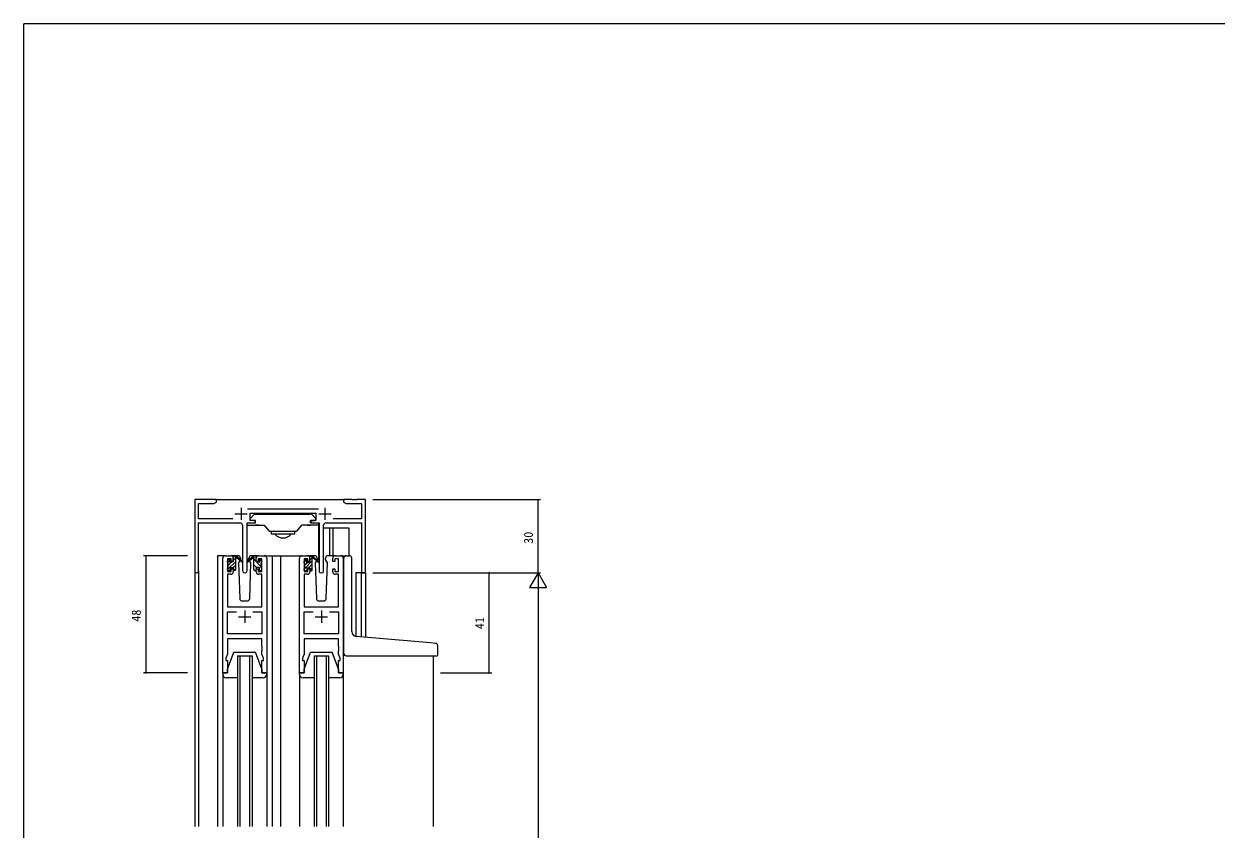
# Model space of a CAD drawing. Units: millimetres, scale not verified. Extents: x -594 to 539, y -420 to 386.
# Drawn here: x -590 to -101.4, y 52 to 382 of the extents above; entities that cross this region are included whole.
import ezdxf
from ezdxf.enums import TextEntityAlignment as Align

# ---------------------------------------------------------------- set-up
doc = ezdxf.new("R2010")
doc.units = ezdxf.units.MM
doc.header["$LTSCALE"] = 2
for name, color, linetype, lineweight in [('0-1_YKK_ZWAK', 7, 'Continuous', 9), ('0-3_YKK_11', 7, 'Continuous', 9), ('0-4_YKK_12', 2, 'Continuous', 9), ('0-5_YKK_13', 4, 'Continuous', 9), ('0-6_YKK_D', 6, 'Continuous', 9)]:
    doc.layers.add(name, color=color, linetype=linetype, lineweight=lineweight)
doc.styles.add('ＭＳ ゴシック', font='')
doc.styles.get('ＭＳ ゴシック').set_extended_font_data('MS Gothic')

msp = doc.modelspace()

# ---------------------------------------------------------------- linework, layer by layer
at = {"layer": '0-1_YKK_ZWAK'}
for p in [(-590, -367.965), (510, 382.035)]:
    msp.add_line(p, (-590, 382.035), dxfattribs=at)
at = {"layer": '0-3_YKK_11'}
for p, q in [((-511, 187.035), (-520, 187.035)), ((-520, 187.035), (-520, 157.85)), ((-459, 187.035), (-459, 186.035)), ((-455.458, 187.035), (-459, 187.035)), ((-459, 186.035), (-457.909, 185.405)), ((-450, 157.035), (-450, 187.035)), ((-518.37, 179.165), (-518.37, 185.405)), ((-518.37, 185.405), (-512.091, 185.405)), ((-503.5, 181.235), (-498.5, 181.235)), ((-501, 183.735), (-501, 178.735)), ((-469.298, 183.165), (-498.308, 183.165)), ((-497.2, 181.535), (-470.4, 181.535)), ((-469.1, 181.235), (-464.1, 181.235)), ((-466.6, 183.735), (-466.6, 178.735)), ((-504.35, 179.165), (-518.37, 179.165)), ((-518.37, 177.535), (-501.45, 177.535)), ((-518.37, 157.85), (-518.37, 177.535)), ((-500.45, 176.535), (-500.45, 157.985)), ((-498.55, 157.985), (-498.55, 177.535)), ((-472.4, 177.535), (-469.05, 177.535)), ((-469.05, 177.535), (-469.05, 157.985)), ((-467.15, 157.985), (-467.15, 176.535)), ((-466.15, 177.535), (-451.63, 177.535)), ((-451.63, 179.165), (-463.25, 179.165)), ((-451.63, 177.535), (-451.63, 157.035)), ((-508.5, 116.035), (-508.5, 163.035)), ((-507.5, 164.035), (-505.2, 164.035)), ((-493.8, 164.035), (-491.5, 164.035)), ((-490.5, 163.035), (-490.5, 116.035)), ((-477.1, 116.035), (-477.1, 163.035)), ((-476.1, 164.035), (-473.8, 164.035)), ((-462.4, 164.035), (-460.1, 164.035)), ((-459.1, 163.035), (-459.1, 116.035)), ((-505.2, 156.435), (-506.57, 156.435)), ((-506.57, 156.435), (-506.57, 143.035)), ((-492.43, 156.435), (-493.8, 156.435)), ((-492.43, 143.035), (-492.43, 156.435)), ((-473.8, 156.435), (-475.17, 156.435)), ((-475.17, 156.435), (-475.17, 143.035)), ((-461.03, 156.435), (-462.4, 156.435)), ((-461.03, 143.035), (-461.03, 156.435)), ((-451.63, 157.035), (-450, 157.035)), ((-506.57, 143.035), (-492.43, 143.035)), ((-475.17, 143.035), (-461.03, 143.035)), ((-506.57, 141.105), (-502.85, 141.105)), ((-506.57, 131.965), (-506.57, 141.105)), ((-502, 139.035), (-497, 139.035)), ((-499.5, 141.535), (-499.5, 136.535)), ((-496.15, 141.105), (-492.43, 141.105)), ((-496.15, 141.105), (-492.43, 141.105)), ((-492.43, 141.105), (-492.43, 131.965)), ((-475.17, 141.105), (-471.45, 141.105)), ((-475.17, 131.965), (-475.17, 141.105)), ((-470.6, 139.035), (-465.6, 139.035)), ((-468.1, 141.535), (-468.1, 136.535)), ((-464.75, 141.105), (-461.03, 141.105)), ((-464.75, 141.105), (-461.03, 141.105)), ((-461.03, 141.105), (-461.03, 131.965)), ((-492.43, 131.965), (-506.57, 131.965)), ((-461.03, 131.965), (-475.17, 131.965)), ((-492.43, 130.035), (-506.57, 130.035)), ((-506.57, 130.035), (-506.57, 123.766)), ((-475.17, 130.035), (-475.17, 123.766)), ((-461.03, 130.035), (-475.17, 130.035)), ((-492.43, 123.766), (-492.43, 125.077)), ((-491.8, 122.035), (-492.43, 123.766)), ((-461.03, 123.766), (-461.03, 125.077)), ((-492.5, 116.035), (-492.5, 121.035)), ((-492.5, 121.035), (-491.8, 121.035)), ((-491.8, 121.035), (-491.8, 122.035)), ((-490.5, 116.035), (-492.5, 116.035))]:
    msp.add_line(p, q, dxfattribs=at)
for points in [[(-512.091, 185.405), (-511, 186.035), (-511, 187.035)], [(-450, 187.035), (-453.542, 187.035), (-453.725, 186.915), (-454.275, 186.915), (-454.458, 187.035), (-454.542, 187.035), (-454.725, 186.915), (-455.275, 186.915), (-455.458, 187.035)], [(-498.55, 177.535), (-495.2, 177.535), (-495.2, 178.535), (-497.2, 178.535), (-497.2, 181.535)], [(-470.4, 181.535), (-470.4, 178.535), (-472.4, 178.535), (-472.4, 177.535)], [(-457.909, 185.405), (-451.63, 185.405), (-451.63, 179.165)], [(-504.2, 163.035), (-504.2, 161.735), (-505, 161.735), (-505, 162.835), (-506.5, 162.835), (-506.5, 157.635), (-505, 157.635), (-505, 158.735), (-504.2, 158.735), (-504.2, 157.435)], [(-494.8, 157.435), (-494.8, 158.735), (-494, 158.735), (-494, 157.635), (-492.5, 157.635), (-492.5, 162.835), (-494, 162.835), (-494, 161.735), (-494.8, 161.735), (-494.8, 163.035)], [(-472.8, 163.035), (-472.8, 161.735), (-473.6, 161.735), (-473.6, 162.835), (-475.1, 162.835), (-475.1, 157.635), (-473.6, 157.635), (-473.6, 158.735), (-472.8, 158.735), (-472.8, 157.435)], [(-463.4, 157.435), (-463.4, 158.735), (-462.6, 158.735), (-462.6, 157.635), (-461.1, 157.635), (-461.1, 162.835), (-462.6, 162.835), (-462.6, 161.735), (-463.4, 161.735), (-463.4, 163.035)], [(-492.43, 125.077), (-492.31, 125.26), (-492.31, 125.81), (-492.43, 125.993), (-492.43, 126.077), (-492.31, 126.26), (-492.31, 126.81), (-492.43, 126.993), (-492.43, 130.035)], [(-461.03, 125.077), (-460.91, 125.26), (-460.91, 125.81), (-461.03, 125.993), (-461.03, 126.077), (-460.91, 126.26), (-460.91, 126.81), (-461.03, 126.993), (-461.03, 130.035)], [(-506.57, 123.766), (-507.2, 122.035), (-507.2, 121.035), (-506.5, 121.035), (-506.5, 116.035), (-508.5, 116.035)], [(-475.17, 123.766), (-475.8, 122.035), (-475.8, 121.035), (-475.1, 121.035), (-475.1, 116.035), (-477.1, 116.035)], [(-459.1, 116.035), (-461.1, 116.035), (-461.1, 121.035), (-460.4, 121.035), (-460.4, 122.035), (-461.03, 123.766)]]:
    msp.add_lwpolyline(points, dxfattribs=at)
for centre, radius, start, end in [((-501.45, 176.535), 1, 0, 89.99998), ((-466.15, 176.535), 1, 90, 179.99998), ((-507.5, 163.035), 1, 90, 179.99998), ((-505.2, 163.035), 1, 0, 89.99998), ((-493.8, 163.035), 1, 90, 179.99998), ((-491.5, 163.035), 1, 0, 89.99998), ((-476.1, 163.035), 1, 90, 179.99998), ((-473.8, 163.035), 1, 0, 89.99998), ((-462.4, 163.035), 1, 90, 179.99998), ((-460.1, 163.035), 1, 0, 89.99998), ((-519.185, 157.85), 0.815, 179.99998, 0), ((-505.2, 157.435), 1, 270, 359.99998), ((-499.5, 157.985), 0.95, 179.99998, 0), ((-493.8, 157.435), 1, 180, 269.99998), ((-473.8, 157.435), 1, 270, 359.99998), ((-468.1, 157.985), 0.95, 179.99998, 0), ((-462.4, 157.435), 1, 180, 269.99998)]:
    msp.add_arc(centre, radius, start, end, dxfattribs=at)
at = {"layer": '0-4_YKK_12'}
for p, q in [((-511.5, 187.035), (-458.5, 187.035)), ((-507.5, 164.035), (-510.7, 164.035)), ((-510.7, 164.035), (-510.7, 53.033)), ((-492.65, 164.035), (-484.8, 164.035)), ((-488.3, 164.035), (-488.3, 53.033)), ((-484.8, 164.035), (-476.1, 164.035)), ((-484.8, 164.035), (-484.8, 53.033)), ((-460.1, 164.035), (-457.9, 164.035)), ((-520, 157.85), (-520, 53.033)), ((-518.37, 157.85), (-518.37, 53.033)), ((-450, 157.035), (-453.9, 157.035)), ((-453.9, 157.035), (-453.9, 130.972)), ((-451.619, 130.766), (-451.63, 157.035)), ((-450, 157.035), (-450, 130.625)), ((-502.5, 123.031), (-496.5, 123.031)), ((-502.5, 123.031), (-502.5, 53.033)), ((-501.5, 123.031), (-501.5, 53.033)), ((-497.5, 123.031), (-497.5, 53.033)), ((-496.5, 123.031), (-496.5, 53.033)), ((-471.1, 123.031), (-465.1, 123.031)), ((-471.1, 123.031), (-471.1, 53.033)), ((-470.1, 123.031), (-470.1, 53.033)), ((-466.1, 123.031), (-466.1, 53.033)), ((-465.1, 123.031), (-465.1, 53.033)), ((-422.3, 123.02), (-422.3, 53.033)), ((-508.5, 115.535), (-508.5, 53.033)), ((-490.5, 115.535), (-490.5, 53.033)), ((-477.1, 115.535), (-477.1, 53.033)), ((-459.1, 115.535), (-459.1, 53.033))]:
    msp.add_line(p, q, dxfattribs=at)
at = {"layer": '0-5_YKK_13'}
for p, q in [((-497.2, 179.335), (-495.588, 180.947)), ((-495.376, 181.035), (-494.2, 181.035)), ((-494.2, 181.035), (-472.8, 181.035)), ((-472.224, 181.035), (-473.4, 181.035)), ((-470.4, 179.335), (-472.012, 180.947)), ((-498.5, 162.535), (-498.5, 177.401)), ((-498.5, 176.535), (-494.8, 176.535)), ((-497.2, 179.335), (-497.198, 179.335)), ((-497.2, 179.335), (-497.2, 179.335)), ((-497.2, 178.835), (-497.2, 179.335)), ((-496.9, 178.535), (-497.2, 178.835)), ((-497.2, 178.835), (-497.2, 178.835)), ((-497.2, 178.835), (-497.198, 178.835)), ((-494.8, 176.535), (-495.1, 176.535)), ((-494.5, 176.535), (-494.8, 176.535)), ((-494.8, 176.535), (-491.5, 176.535)), ((-493.7, 176.535), (-494.5, 176.535)), ((-493.7, 176.535), (-491.5, 176.535)), ((-491.5, 176.535), (-489.552, 174.214)), ((-478.048, 174.214), (-476.1, 176.535)), ((-472.8, 176.535), (-476.1, 176.535)), ((-473.9, 176.535), (-476.1, 176.535)), ((-473.9, 176.535), (-473.1, 176.535)), ((-473.1, 176.535), (-472.8, 176.535)), ((-472.8, 176.535), (-472.5, 176.535)), ((-469.1, 176.535), (-472.8, 176.535)), ((-472.5, 178.535), (-470.702, 178.535)), ((-470.702, 178.535), (-470.7, 178.535)), ((-470.7, 178.535), (-470.4, 178.835)), ((-470.4, 179.335), (-470.402, 179.335)), ((-470.4, 178.835), (-470.402, 178.835)), ((-470.4, 179.335), (-470.4, 179.335)), ((-470.4, 178.835), (-470.4, 179.335)), ((-470.4, 178.835), (-470.4, 178.835)), ((-469.1, 162.535), (-469.1, 177.401)), ((-478.431, 174.035), (-489.169, 174.035)), ((-488.5, 174.035), (-488.5, 173.826)), ((-488.5, 172.835), (-488.5, 173.826)), ((-479.1, 172.835), (-488.5, 172.835)), ((-479.1, 174.035), (-479.1, 173.826)), ((-479.1, 173.826), (-479.1, 172.835)), ((-467.15, 175.535), (-456.9, 175.535)), ((-464.7, 175.535), (-464.7, 164.035)), ((-463.4, 175.535), (-463.4, 164.035)), ((-456.9, 175.535), (-456.9, 164.035)), ((-506.499, 161.335), (-506.499, 161.935)), ((-506.499, 158.357), (-503.199, 161.657)), ((-506.464, 161.221), (-505.399, 162.285)), ((-506.412, 162.147), (-505.912, 162.647)), ((-506.299, 159.971), (-504.635, 161.635)), ((-505.399, 162.435), (-505.399, 162.096)), ((-502.213, 164.035), (-505.2, 164.035)), ((-504.938, 161.635), (-504.199, 161.635)), ((-504.199, 163.485), (-503.65, 164.035)), ((-504.199, 161.635), (-504.199, 163.735)), ((-504.199, 162.071), (-503.222, 163.049)), ((-503.899, 164.035), (-503.109, 164.035)), ((-503.199, 163.535), (-503.199, 164.035)), ((-503.199, 158.335), (-503.199, 162.935)), ((-502.916, 163.965), (-500.733, 161.917)), ((-500.766, 161.572), (-502.906, 163.269)), ((-501.442, 162.108), (-502.042, 161.068)), ((-501.195, 162.535), (-501.264, 162.415)), ((-501.214, 163.07), (-501.195, 162.535)), ((-497.805, 162.535), (-498.5, 162.535)), ((-496.084, 163.965), (-498.267, 161.917)), ((-498.234, 161.572), (-496.094, 163.269)), ((-497.805, 162.535), (-497.786, 163.07)), ((-496.958, 161.068), (-497.805, 162.535)), ((-493.8, 164.035), (-496.787, 164.035)), ((-495.101, 164.035), (-495.891, 164.035)), ((-495.801, 163.535), (-495.801, 164.035)), ((-495.801, 158.335), (-495.801, 162.935)), ((-492.701, 159.484), (-495.801, 162.584)), ((-494.825, 163.853), (-494.983, 164.011)), ((-493.601, 162.435), (-493.601, 162.096)), ((-492.501, 161.529), (-493.559, 162.587)), ((-492.588, 162.147), (-493.088, 162.647)), ((-492.501, 161.335), (-492.501, 161.935)), ((-475.099, 161.473), (-474.107, 162.465)), ((-475.099, 161.135), (-475.099, 161.735)), ((-475.012, 161.947), (-474.512, 162.447)), ((-474.899, 158.844), (-471.799, 161.944)), ((-473.999, 162.235), (-473.999, 161.896)), ((-470.813, 164.035), (-473.8, 164.035)), ((-473.538, 161.435), (-472.799, 161.435)), ((-472.799, 161.435), (-472.799, 163.535)), ((-472.799, 162.359), (-471.998, 163.16)), ((-472.499, 163.835), (-471.709, 163.835)), ((-471.824, 163.334), (-471.799, 163.359)), ((-471.799, 163.335), (-471.799, 163.835)), ((-471.799, 158.135), (-471.799, 162.735)), ((-471.516, 163.765), (-469.333, 161.717)), ((-469.366, 161.372), (-471.506, 163.069)), ((-470.121, 161.971), (-470.642, 161.068)), ((-469.795, 162.535), (-469.939, 162.286)), ((-469.814, 163.07), (-469.795, 162.535)), ((-469.795, 162.535), (-469.1, 162.535)), ((-466.405, 162.535), (-466.386, 163.07)), ((-465.558, 161.068), (-466.405, 162.535)), ((-465.558, 161.068), (-466.082, 161.976)), ((-462.4, 164.035), (-465.387, 164.035)), ((-458.9, 131.404), (-458.9, 163.035)), ((-457.9, 164.035), (-456.6, 164.035)), ((-455.6, 132.948), (-455.6, 163.035)), ((-506.499, 158.335), (-506.499, 158.835)), ((-506.299, 159.035), (-506.299, 161.135)), ((-505.699, 158.035), (-506.199, 158.035)), ((-505.399, 159.235), (-504.199, 159.235)), ((-505.399, 159.235), (-505.399, 158.335)), ((-504.207, 159.235), (-503.199, 160.243)), ((-504.199, 159.235), (-504.199, 158.335)), ((-503.981, 158.047), (-503.199, 158.829)), ((-503.499, 158.035), (-503.899, 158.035)), ((-502.042, 161.068), (-501.534, 146.5)), ((-497.466, 146.5), (-496.958, 161.068)), ((-494.697, 159.235), (-495.801, 160.339)), ((-495.501, 158.035), (-495.101, 158.035)), ((-493.601, 159.235), (-494.801, 159.235)), ((-494.801, 159.235), (-494.801, 158.335)), ((-493.601, 159.235), (-493.601, 158.335)), ((-493.301, 158.035), (-492.801, 158.035)), ((-492.701, 159.035), (-492.701, 161.135)), ((-492.501, 158.335), (-492.501, 158.835)), ((-475.099, 158.645), (-474.909, 158.835)), ((-475.099, 158.135), (-475.099, 158.635)), ((-474.899, 160.259), (-473.971, 161.187)), ((-474.899, 158.835), (-474.899, 160.935)), ((-474.299, 157.835), (-474.799, 157.835)), ((-474.494, 157.835), (-473.999, 158.33)), ((-473.999, 159.035), (-472.799, 159.035)), ((-473.999, 159.035), (-473.999, 158.135)), ((-473.294, 159.035), (-471.799, 160.53)), ((-472.799, 158.116), (-471.799, 159.116)), ((-472.799, 159.035), (-472.799, 158.135)), ((-472.099, 157.835), (-472.499, 157.835)), ((-470.642, 161.068), (-470.134, 146.5)), ((-466.066, 146.5), (-465.558, 161.068)), ((-500.534, 145.535), (-498.466, 145.535)), ((-469.134, 145.535), (-467.066, 145.535)), ((-458.9, 124.035), (-458.9, 131.404)), ((-423.313, 128.29), (-453.774, 130.955)), ((-421.313, 128.115), (-423.313, 128.29)), ((-420.4, 123.335), (-420.4, 127.119)), ((-506.5, 117.535), (-503.9, 124.535)), ((-503.9, 124.535), (-495.1, 124.535)), ((-492.5, 117.535), (-495.1, 124.535)), ((-472.5, 124.535), (-463.7, 124.535)), ((-461.1, 117.535), (-463.7, 124.535)), ((-457.9, 123.035), (-420.7, 123.035)), ((-506.5, 116.035), (-506.5, 117.535)), ((-492.5, 117.535), (-492.5, 116.035)), ((-461.1, 117.535), (-461.1, 116.035)), ((-508.5, 116.035), (-506.5, 116.035)), ((-508.5, 115.535), (-508.5, 116.035)), ((-502.5, 114.035), (-507, 114.035)), ((-492, 114.035), (-496.5, 114.035)), ((-492.5, 116.035), (-490.5, 116.035)), ((-490.5, 116.035), (-490.5, 115.535)), ((-471.1, 114.035), (-475.6, 114.035)), ((-460.6, 114.035), (-465.1, 114.035)), ((-461.1, 116.035), (-459.1, 116.035)), ((-459.1, 116.035), (-459.1, 115.535))]:
    msp.add_line(p, q, dxfattribs=at)
for points in [[(-495.1, 178.535), (-496.898, 178.535), (-496.9, 178.535)], [(-495.5, 177.535), (-495.1, 177.535), (-495.1, 178.535)], [(-472.1, 177.535), (-472.5, 177.535), (-472.5, 178.535)], [(-494.062, 161.635), (-494.801, 161.635), (-494.801, 163.735)], [(-475.1, 116.035), (-475.1, 117.535), (-472.5, 124.535)], [(-477.1, 115.535), (-477.1, 116.035), (-475.1, 116.035)]]:
    msp.add_lwpolyline(points, dxfattribs=at)
for centre, radius, start, end in [((-495.376, 180.735), 0.3, 90, 135), ((-495.376, 180.735), 0.3, 90, 135), ((-472.224, 180.735), 0.3, 44.99998, 90), ((-472.224, 180.735), 0.3, 44.99998, 90), ((-489.169, 174.535), 0.5, 220, 270), ((-483.8, 175.862), 4.527, 221.96262, 318.03737), ((-478.431, 174.535), 0.5, 270, 319.99998), ((-506.199, 161.935), 0.3, 135, 180), ((-506.299, 161.335), 0.2, 180, 270), ((-505.699, 162.435), 0.3, 0, 134.99998), ((-505.399, 161.635), 0.25, 123.05573, 326.94426), ((-505.699, 162.096), 0.3, 303.05573, 0), ((-504.938, 161.335), 0.3, 90, 146.94426), ((-503.899, 163.735), 0.3, 90, 180), ((-503.199, 163.335), 0.2, 20.88332, 233.1301), ((-503.499, 162.935), 0.3, 0, 53.1301), ((-503.109, 163.735), 0.3, 49.8974, 90), ((-502.732, 163.513), 0.3, 200.88332, 234.62001), ((-502.213, 163.035), 1, 2, 90), ((-500.65, 161.735), 0.2, 234.62001, 114.62001), ((-498.35, 161.735), 0.2, 65.37997, 305.37997), ((-496.787, 163.035), 1, 90, 177.99998), ((-496.268, 163.513), 0.3, 305.37997, 339.11667), ((-495.891, 163.735), 0.3, 90, 130.10258), ((-495.801, 163.335), 0.2, 306.86989, 159.11667), ((-495.501, 162.935), 0.3, 126.86989, 180), ((-495.101, 163.735), 0.3, 0, 90), ((-494.062, 161.335), 0.3, 33.05573, 90), ((-493.601, 161.635), 0.25, 213.05573, 56.94426), ((-493.301, 162.435), 0.3, 45, 180), ((-493.301, 162.096), 0.3, 180, 236.94426), ((-492.701, 161.335), 0.2, 270, 0), ((-492.801, 161.935), 0.3, 0, 45), ((-474.799, 161.735), 0.3, 135, 180), ((-474.299, 162.235), 0.3, 0, 134.99998), ((-473.999, 161.435), 0.25, 123.05573, 326.94426), ((-474.299, 161.896), 0.3, 303.05573, 0), ((-473.538, 161.135), 0.3, 90, 146.94426), ((-472.499, 163.535), 0.3, 90, 180), ((-471.799, 163.135), 0.2, 20.88332, 233.1301), ((-472.099, 162.735), 0.3, 0, 53.1301), ((-471.709, 163.535), 0.3, 49.8974, 90), ((-471.332, 163.313), 0.3, 200.88332, 234.62001), ((-470.813, 163.035), 1, 2, 90), ((-469.25, 161.535), 0.2, 234.62001, 114.62001), ((-465.387, 163.035), 1, 90, 177.99998), ((-457.9, 163.035), 1, 90, 180), ((-456.6, 163.035), 1, 0, 90), ((-506.299, 158.835), 0.2, 90, 180), ((-506.199, 158.335), 0.3, 180, 270), ((-505.699, 158.335), 0.3, 270, 0), ((-503.899, 158.335), 0.3, 180, 270), ((-503.499, 158.335), 0.3, 270, 0), ((-495.501, 158.335), 0.3, 180, 270), ((-495.101, 158.335), 0.3, 270, 0), ((-493.301, 158.335), 0.3, 180, 270), ((-492.801, 158.335), 0.3, 270, 0), ((-492.701, 158.835), 0.2, 0, 90), ((-474.899, 161.135), 0.2, 180, 270), ((-474.899, 158.635), 0.2, 90, 180), ((-474.799, 158.135), 0.3, 180, 270), ((-474.299, 158.135), 0.3, 270, 0), ((-472.499, 158.135), 0.3, 180, 270), ((-472.099, 158.135), 0.3, 270, 0), ((-500.534, 146.535), 1, 182, 270), ((-498.466, 146.535), 1, 270, 357.99998), ((-469.134, 146.535), 1, 182, 270), ((-467.066, 146.535), 1, 270, 357.99998), ((-453.6, 132.948), 2, 180, 264.99998), ((-421.4, 127.119), 1, 0, 84.99998), ((-457.9, 124.035), 1, 180, 224.427), ((-457.9, 124.035), 1, 224.427, 270), ((-420.7, 123.335), 0.3, 270, 0), ((-507, 115.535), 1.5, 180, 270), ((-492, 115.535), 1.5, 270, 0), ((-475.6, 115.535), 1.5, 180, 270), ((-460.6, 115.535), 1.5, 270, 0)]:
    msp.add_arc(centre, radius, start, end, dxfattribs=at)
at = {"layer": '0-6_YKK_D'}
for p, q in [((-447, 187.035), (-378.303, 187.035)), ((-379.303, 157.035), (-379.303, 187.035)), ((-523, 164.035), (-541, 164.035)), ((-540, 164.035), (-540, 116.035)), ((-447, 157.035), (-378.303, 157.035)), ((-419.3, 157.035), (-398.303, 157.035)), ((-419.3, 157.035), (-378.303, 157.035)), ((-399.302, 116.035), (-399.302, 157.035)), ((-379.303, 157.035), (-382.803, 150.973)), ((-379.303, 157.035), (-375.803, 150.973)), ((-379.303, 157.035), (-379.303, 144.911)), ((-382.803, 150.973), (-375.803, 150.973)), ((-379.303, 150.035), (-379.303, -235.965)), ((-523, 116.035), (-541, 116.035)), ((-419.3, 116.035), (-398.303, 116.035))]:
    msp.add_line(p, q, dxfattribs=at)
for centre, start, end in [((-379.303, 187.035), 90, 270), ((-379.303, 187.035), 270, 90), ((-540, 164.035), 90, 270), ((-540, 164.035), 270, 90), ((-399.302, 157.035), 90, 270), ((-399.302, 157.035), 270, 90), ((-540, 116.035), 90, 270), ((-540, 116.035), 270, 90), ((-399.302, 116.035), 90, 270), ((-399.302, 116.035), 270, 90)]:
    msp.add_arc(centre, 0.106, start, end, dxfattribs=at)

# ---------------------------------------------------------------- texts
at = {"layer": '0-6_YKK_D', "color": 4, "style": 'ＭＳ ゴシック'}
for s, p in [('30', (-380.303, 168.904)), ('48', (-541, 136.977)), ('41', (-400.303, 133.928))]:
    msp.add_text(s, height=3.666, rotation=90, dxfattribs=at).set_placement(p, align=Align.BOTTOM_LEFT)

doc.saveas('drawing.dxf')
